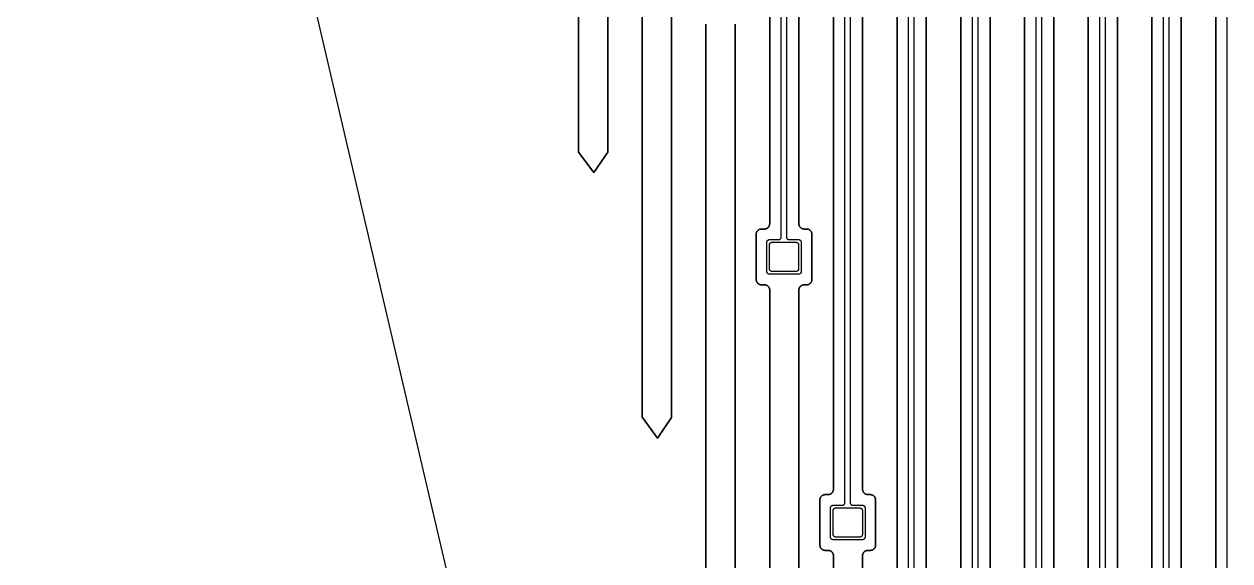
# Model space of a CAD drawing. Extents: x -2057 to 2225, y -44 to 31181.
# Drawn here: x -829.1 to -374.9, y 2865.3 to 3067.4 of the extents above; entities that cross this region are included whole.
import ezdxf

# ---------------------------------------------------------------- set-up
doc = ezdxf.new("R2010")
doc.units = 0
for name, color, linetype in [('electrode', 6, 'CONTINUOUS'), ('etching', 7, 'CONTINUOUS'), ('L2D0_etching2', 4, 'CONTINUOUS'), ('L3D0_etching3', 5, 'CONTINUOUS'), ('metalization', 8, 'CONTINUOUS'), ('polyimide', 9, 'CONTINUOUS'), ('polyimide_etch_borders', 10, 'CONTINUOUS')]:
    doc.layers.add(name, color=color, linetype=linetype)

msp = doc.modelspace()

# ---------------------------------------------------------------- linework, layer by layer
at = {"layer": 'electrode'}
for points in [[(-547.34, 2974.247), (-547.427, 2974.255), (-547.513, 2974.27), (-547.598, 2974.293), (-547.68, 2974.323), (-547.759, 2974.36), (-547.834, 2974.403), (-547.906, 2974.453), (-547.973, 2974.509), (-548.035, 2974.571), (-548.091, 2974.638), (-548.141, 2974.71), (-548.184, 2974.785), (-548.221, 2974.864), (-548.251, 2974.946), (-548.274, 2975.031), (-548.289, 2975.117), (-548.297, 2975.204), (-548.297, 2984.291), (-548.289, 2984.378), (-548.274, 2984.464), (-548.251, 2984.548), (-548.221, 2984.63), (-548.184, 2984.71), (-548.141, 2984.785), (-548.091, 2984.857), (-548.035, 2984.924), (-547.973, 2984.985), (-547.906, 2985.042), (-547.834, 2985.092), (-547.759, 2985.135), (-547.68, 2985.172), (-547.598, 2985.202), (-547.513, 2985.225), (-547.427, 2985.24), (-547.34, 2985.247), (-538.253, 2985.247), (-538.166, 2985.24), (-538.08, 2985.225), (-537.996, 2985.202), (-537.914, 2985.172), (-537.834, 2985.135), (-537.759, 2985.092), (-537.687, 2985.042), (-537.62, 2984.985), (-537.559, 2984.924), (-537.502, 2984.857), (-537.452, 2984.785), (-537.409, 2984.71), (-537.372, 2984.63), (-537.342, 2984.548), (-537.319, 2984.464), (-537.304, 2984.378), (-537.297, 2984.291), (-537.297, 2975.204), (-537.304, 2975.117), (-537.319, 2975.031), (-537.342, 2974.946), (-537.372, 2974.864), (-537.409, 2974.785), (-537.452, 2974.71), (-537.502, 2974.638), (-537.559, 2974.571), (-537.62, 2974.509), (-537.687, 2974.453), (-537.759, 2974.403), (-537.834, 2974.36), (-537.914, 2974.323), (-537.996, 2974.293), (-538.08, 2974.27), (-538.166, 2974.255), (-538.253, 2974.247)], [(-523.34, 2874.247), (-523.427, 2874.255), (-523.513, 2874.27), (-523.598, 2874.293), (-523.68, 2874.323), (-523.759, 2874.36), (-523.834, 2874.403), (-523.906, 2874.453), (-523.973, 2874.509), (-524.035, 2874.571), (-524.091, 2874.638), (-524.141, 2874.71), (-524.184, 2874.785), (-524.221, 2874.864), (-524.251, 2874.946), (-524.274, 2875.031), (-524.289, 2875.117), (-524.297, 2875.204), (-524.297, 2884.291), (-524.289, 2884.378), (-524.274, 2884.464), (-524.251, 2884.548), (-524.221, 2884.63), (-524.184, 2884.71), (-524.141, 2884.785), (-524.091, 2884.857), (-524.035, 2884.924), (-523.973, 2884.985), (-523.906, 2885.042), (-523.834, 2885.092), (-523.759, 2885.135), (-523.68, 2885.172), (-523.598, 2885.202), (-523.513, 2885.225), (-523.427, 2885.24), (-523.34, 2885.247), (-514.253, 2885.247), (-514.166, 2885.24), (-514.08, 2885.225), (-513.996, 2885.202), (-513.914, 2885.172), (-513.834, 2885.135), (-513.759, 2885.092), (-513.687, 2885.042), (-513.62, 2884.985), (-513.559, 2884.924), (-513.502, 2884.857), (-513.452, 2884.785), (-513.409, 2884.71), (-513.372, 2884.63), (-513.342, 2884.548), (-513.319, 2884.464), (-513.304, 2884.378), (-513.297, 2884.291), (-513.297, 2875.204), (-513.304, 2875.117), (-513.319, 2875.031), (-513.342, 2874.946), (-513.372, 2874.864), (-513.409, 2874.785), (-513.452, 2874.71), (-513.502, 2874.638), (-513.559, 2874.571), (-513.62, 2874.509), (-513.687, 2874.453), (-513.759, 2874.403), (-513.834, 2874.36), (-513.914, 2874.323), (-513.996, 2874.293), (-514.08, 2874.27), (-514.166, 2874.255), (-514.253, 2874.247)]]:
    msp.add_lwpolyline(points, close=True, dxfattribs=at)
at = {"layer": 'etching'}
for points in [[(1890.612, 20342.595), (1890.612, 10404.624), (907.37, 8971.06), (907.37, 3311.52), (208.395, -1.125), (80.82, -44.08), (0, 0), (-775.12, 3311.52), (-775.12, 8985.76), (-1736.396, 10397.27), (-1736.396, 20343.044)], [(-548.208, 9035.371), (-548.208, 2992.185), (-548.216, 2992.059), (-548.231, 2991.934), (-548.255, 2991.811), (-548.286, 2991.689), (-548.325, 2991.57), (-548.371, 2991.453), (-548.425, 2991.339), (-548.485, 2991.229), (-548.553, 2991.123), (-548.627, 2991.021), (-548.707, 2990.924), (-548.793, 2990.832), (-548.884, 2990.746), (-548.981, 2990.666), (-549.083, 2990.592), (-549.189, 2990.525), (-549.299, 2990.465), (-549.413, 2990.411), (-549.53, 2990.365), (-549.649, 2990.326), (-549.771, 2990.295), (-549.895, 2990.271), (-550.019, 2990.255), (-550.145, 2990.247), (-551.359, 2990.247), (-551.485, 2990.24), (-551.61, 2990.224), (-551.733, 2990.2), (-551.855, 2990.169), (-551.974, 2990.13), (-552.091, 2990.084), (-552.205, 2990.03), (-552.315, 2989.97), (-552.421, 2989.902), (-552.523, 2989.828), (-552.62, 2989.748), (-552.712, 2989.662), (-552.798, 2989.571), (-552.878, 2989.474), (-552.952, 2989.372), (-553.019, 2989.266), (-553.079, 2989.156), (-553.133, 2989.042), (-553.179, 2988.925), (-553.218, 2988.806), (-553.249, 2988.684), (-553.273, 2988.56), (-553.289, 2988.436), (-553.297, 2988.31), (-553.297, 2971.185), (-553.289, 2971.059), (-553.273, 2970.934), (-553.249, 2970.811), (-553.218, 2970.689), (-553.179, 2970.57), (-553.133, 2970.453), (-553.079, 2970.339), (-553.019, 2970.229), (-552.952, 2970.123), (-552.878, 2970.021), (-552.798, 2969.924), (-552.712, 2969.832), (-552.62, 2969.746), (-552.523, 2969.666), (-552.421, 2969.592), (-552.315, 2969.525), (-552.205, 2969.465), (-552.091, 2969.411), (-551.974, 2969.365), (-551.855, 2969.326), (-551.733, 2969.295), (-551.61, 2969.271), (-551.485, 2969.255), (-551.359, 2969.247), (-550.145, 2969.247), (-550.019, 2969.24), (-549.895, 2969.224), (-549.771, 2969.2), (-549.649, 2969.169), (-549.53, 2969.13), (-549.413, 2969.084), (-549.299, 2969.03), (-549.189, 2968.97), (-549.083, 2968.902), (-548.981, 2968.828), (-548.884, 2968.748), (-548.793, 2968.662), (-548.707, 2968.571), (-548.627, 2968.474), (-548.553, 2968.372), (-548.485, 2968.266), (-548.425, 2968.156), (-548.371, 2968.042), (-548.325, 2967.925), (-548.286, 2967.806), (-548.255, 2967.684), (-548.231, 2967.56), (-548.216, 2967.436), (-548.208, 2967.31), (-548.208, 2719.247)], [(-537.208, 2719.247), (-537.208, 2967.31), (-537.2, 2967.436), (-537.184, 2967.56), (-537.16, 2967.684), (-537.129, 2967.806), (-537.09, 2967.925), (-537.044, 2968.042), (-536.991, 2968.156), (-536.93, 2968.266), (-536.863, 2968.372), (-536.789, 2968.474), (-536.709, 2968.571), (-536.623, 2968.662), (-536.531, 2968.748), (-536.434, 2968.828), (-536.332, 2968.902), (-536.226, 2968.97), (-536.116, 2969.03), (-536.002, 2969.084), (-535.886, 2969.13), (-535.766, 2969.169), (-535.644, 2969.2), (-535.521, 2969.224), (-535.396, 2969.24), (-535.271, 2969.247), (-534.234, 2969.247), (-534.108, 2969.255), (-533.984, 2969.271), (-533.86, 2969.295), (-533.738, 2969.326), (-533.619, 2969.365), (-533.502, 2969.411), (-533.388, 2969.465), (-533.278, 2969.525), (-533.172, 2969.592), (-533.07, 2969.666), (-532.973, 2969.746), (-532.882, 2969.832), (-532.796, 2969.924), (-532.716, 2970.021), (-532.642, 2970.123), (-532.574, 2970.229), (-532.514, 2970.339), (-532.46, 2970.453), (-532.414, 2970.57), (-532.375, 2970.689), (-532.344, 2970.811), (-532.32, 2970.934), (-532.304, 2971.059), (-532.297, 2971.185), (-532.297, 2988.31), (-532.304, 2988.436), (-532.32, 2988.56), (-532.344, 2988.684), (-532.375, 2988.806), (-532.414, 2988.925), (-532.46, 2989.042), (-532.514, 2989.156), (-532.574, 2989.266), (-532.642, 2989.372), (-532.716, 2989.474), (-532.796, 2989.571), (-532.882, 2989.662), (-532.973, 2989.748), (-533.07, 2989.828), (-533.172, 2989.902), (-533.278, 2989.97), (-533.388, 2990.03), (-533.502, 2990.084), (-533.619, 2990.13), (-533.738, 2990.169), (-533.86, 2990.2), (-533.984, 2990.224), (-534.108, 2990.24), (-534.234, 2990.247), (-535.271, 2990.247), (-535.396, 2990.255), (-535.521, 2990.271), (-535.644, 2990.295), (-535.766, 2990.326), (-535.886, 2990.365), (-536.002, 2990.411), (-536.116, 2990.465), (-536.226, 2990.525), (-536.332, 2990.592), (-536.434, 2990.666), (-536.531, 2990.746), (-536.623, 2990.832), (-536.709, 2990.924), (-536.789, 2991.021), (-536.863, 2991.123), (-536.93, 2991.229), (-536.991, 2991.339), (-537.044, 2991.453), (-537.09, 2991.57), (-537.129, 2991.689), (-537.16, 2991.811), (-537.184, 2991.934), (-537.2, 2992.059), (-537.208, 2992.185), (-537.208, 9035.377)], [(-524.208, 9035.371), (-524.208, 2892.185), (-524.216, 2892.059), (-524.231, 2891.934), (-524.255, 2891.811), (-524.286, 2891.689), (-524.325, 2891.57), (-524.371, 2891.453), (-524.425, 2891.339), (-524.485, 2891.229), (-524.553, 2891.123), (-524.627, 2891.021), (-524.707, 2890.924), (-524.793, 2890.832), (-524.884, 2890.746), (-524.981, 2890.666), (-525.083, 2890.592), (-525.189, 2890.525), (-525.299, 2890.465), (-525.413, 2890.411), (-525.53, 2890.365), (-525.649, 2890.326), (-525.771, 2890.295), (-525.895, 2890.271), (-526.019, 2890.255), (-526.145, 2890.247), (-527.359, 2890.247), (-527.485, 2890.24), (-527.61, 2890.224), (-527.733, 2890.2), (-527.855, 2890.169), (-527.974, 2890.13), (-528.091, 2890.084), (-528.205, 2890.03), (-528.315, 2889.97), (-528.421, 2889.902), (-528.523, 2889.828), (-528.62, 2889.748), (-528.712, 2889.662), (-528.798, 2889.571), (-528.878, 2889.474), (-528.952, 2889.372), (-529.019, 2889.266), (-529.079, 2889.156), (-529.133, 2889.042), (-529.179, 2888.925), (-529.218, 2888.806), (-529.249, 2888.684), (-529.273, 2888.56), (-529.289, 2888.436), (-529.297, 2888.31), (-529.297, 2871.185), (-529.289, 2871.059), (-529.273, 2870.934), (-529.249, 2870.811), (-529.218, 2870.689), (-529.179, 2870.57), (-529.133, 2870.453), (-529.079, 2870.339), (-529.019, 2870.229), (-528.952, 2870.123), (-528.878, 2870.021), (-528.798, 2869.924), (-528.712, 2869.832), (-528.62, 2869.746), (-528.523, 2869.666), (-528.421, 2869.592), (-528.315, 2869.525), (-528.205, 2869.465), (-528.091, 2869.411), (-527.974, 2869.365), (-527.855, 2869.326), (-527.733, 2869.295), (-527.61, 2869.271), (-527.485, 2869.255), (-527.359, 2869.247), (-526.145, 2869.247), (-526.019, 2869.24), (-525.895, 2869.224), (-525.771, 2869.2), (-525.649, 2869.169), (-525.53, 2869.13), (-525.413, 2869.084), (-525.299, 2869.03), (-525.189, 2868.97), (-525.083, 2868.902), (-524.981, 2868.828), (-524.884, 2868.748), (-524.793, 2868.662), (-524.707, 2868.571), (-524.627, 2868.474), (-524.553, 2868.372), (-524.485, 2868.266), (-524.425, 2868.156), (-524.371, 2868.042), (-524.325, 2867.925), (-524.286, 2867.806), (-524.255, 2867.684), (-524.231, 2867.56), (-524.216, 2867.436), (-524.208, 2867.31), (-524.208, 2619.247)], [(-513.208, 2619.247), (-513.208, 2867.31), (-513.2, 2867.436), (-513.184, 2867.56), (-513.16, 2867.684), (-513.129, 2867.806), (-513.09, 2867.925), (-513.044, 2868.042), (-512.991, 2868.156), (-512.93, 2868.266), (-512.863, 2868.372), (-512.789, 2868.474), (-512.709, 2868.571), (-512.623, 2868.662), (-512.531, 2868.748), (-512.434, 2868.828), (-512.332, 2868.902), (-512.226, 2868.97), (-512.116, 2869.03), (-512.002, 2869.084), (-511.886, 2869.13), (-511.766, 2869.169), (-511.644, 2869.2), (-511.521, 2869.224), (-511.396, 2869.24), (-511.271, 2869.247), (-510.234, 2869.247), (-510.108, 2869.255), (-509.984, 2869.271), (-509.86, 2869.295), (-509.738, 2869.326), (-509.619, 2869.365), (-509.502, 2869.411), (-509.388, 2869.465), (-509.278, 2869.525), (-509.172, 2869.592), (-509.07, 2869.666), (-508.973, 2869.746), (-508.882, 2869.832), (-508.796, 2869.924), (-508.716, 2870.021), (-508.642, 2870.123), (-508.574, 2870.229), (-508.514, 2870.339), (-508.46, 2870.453), (-508.414, 2870.57), (-508.375, 2870.689), (-508.344, 2870.811), (-508.32, 2870.934), (-508.304, 2871.059), (-508.297, 2871.185), (-508.297, 2888.31), (-508.304, 2888.436), (-508.32, 2888.56), (-508.344, 2888.684), (-508.375, 2888.806), (-508.414, 2888.925), (-508.46, 2889.042), (-508.514, 2889.156), (-508.574, 2889.266), (-508.642, 2889.372), (-508.716, 2889.474), (-508.796, 2889.571), (-508.882, 2889.662), (-508.973, 2889.748), (-509.07, 2889.828), (-509.172, 2889.902), (-509.278, 2889.97), (-509.388, 2890.03), (-509.502, 2890.084), (-509.619, 2890.13), (-509.738, 2890.169), (-509.86, 2890.2), (-509.984, 2890.224), (-510.108, 2890.24), (-510.234, 2890.247), (-511.271, 2890.247), (-511.396, 2890.255), (-511.521, 2890.271), (-511.644, 2890.295), (-511.766, 2890.326), (-511.886, 2890.365), (-512.002, 2890.411), (-512.116, 2890.465), (-512.226, 2890.525), (-512.332, 2890.592), (-512.434, 2890.666), (-512.531, 2890.746), (-512.623, 2890.832), (-512.709, 2890.924), (-512.789, 2891.021), (-512.863, 2891.123), (-512.93, 2891.229), (-512.991, 2891.339), (-513.044, 2891.453), (-513.09, 2891.57), (-513.129, 2891.689), (-513.16, 2891.811), (-513.184, 2891.934), (-513.2, 2892.059), (-513.208, 2892.185), (-513.208, 9035.377)], [(-500.208, 9035.371), (-500.208, 2792.185)], [(-489.208, 2792.185), (-489.208, 9035.377)], [(-476.208, 9035.371), (-476.208, 2692.185)], [(-465.208, 2692.185), (-465.208, 9035.377)], [(-452.208, 9035.371), (-452.208, 2592.185)], [(-441.208, 2592.185), (-441.208, 9035.377)], [(-428.208, 9035.371), (-428.208, 2492.185)], [(-417.208, 2492.185), (-417.208, 9035.377)], [(-404.208, 9035.371), (-404.208, 2392.185)], [(-393.208, 2392.185), (-393.208, 9035.377)], [(-380.208, 9035.371), (-380.208, 2292.185)], [(-620.208, 3267.31), (-620.208, 3019.247), (-620.17, 3019.247), (-614.49, 3011.52), (-609.208, 3019.247), (-609.208, 3267.31)], [(-596.208, 3167.31), (-596.208, 2919.247), (-596.17, 2919.247), (-590.49, 2911.52), (-585.208, 2919.247), (-585.208, 3167.31)], [(-572.216, 3067.436), (-572.208, 3067.31), (-572.208, 2819.247)], [(-561.208, 2819.247), (-561.208, 3067.31), (-561.2, 3067.436)]]:
    msp.add_lwpolyline(points, dxfattribs=at)
at = {"layer": 'L2D0_etching2'}
msp.add_lwpolyline([(1890.612, 20342.595), (1890.612, 10404.624), (907.37, 8971.06), (907.37, 3311.52), (208.395, -1.125), (80.82, -44.08), (0, 0), (-775.12, 3311.52), (-775.12, 8985.76), (-1736.396, 10397.27), (-1736.396, 20343.044)], dxfattribs=at)
at = {"layer": 'L3D0_etching3'}
for points in [[(1890.612, 20342.595), (1890.612, 10404.624), (907.37, 8971.06), (907.37, 3311.52), (208.395, -1.125), (80.82, -44.08), (0, 0), (-775.12, 3311.52), (-775.12, 8985.76), (-1736.396, 10397.27), (-1736.396, 20343.044)], [(-548.208, 9035.371), (-548.208, 2992.185), (-548.216, 2992.059), (-548.231, 2991.934), (-548.255, 2991.811), (-548.286, 2991.689), (-548.325, 2991.57), (-548.371, 2991.453), (-548.425, 2991.339), (-548.485, 2991.229), (-548.553, 2991.123), (-548.627, 2991.021), (-548.707, 2990.924), (-548.793, 2990.832), (-548.884, 2990.746), (-548.981, 2990.666), (-549.083, 2990.592), (-549.189, 2990.525), (-549.299, 2990.465), (-549.413, 2990.411), (-549.53, 2990.365), (-549.649, 2990.326), (-549.771, 2990.295), (-549.895, 2990.271), (-550.019, 2990.255), (-550.145, 2990.247), (-551.359, 2990.247), (-551.485, 2990.24), (-551.61, 2990.224), (-551.733, 2990.2), (-551.855, 2990.169), (-551.974, 2990.13), (-552.091, 2990.084), (-552.205, 2990.03), (-552.315, 2989.97), (-552.421, 2989.902), (-552.523, 2989.828), (-552.62, 2989.748), (-552.712, 2989.662), (-552.798, 2989.571), (-552.878, 2989.474), (-552.952, 2989.372), (-553.019, 2989.266), (-553.079, 2989.156), (-553.133, 2989.042), (-553.179, 2988.925), (-553.218, 2988.806), (-553.249, 2988.684), (-553.273, 2988.56), (-553.289, 2988.436), (-553.297, 2988.31), (-553.297, 2971.185), (-553.289, 2971.059), (-553.273, 2970.934), (-553.249, 2970.811), (-553.218, 2970.689), (-553.179, 2970.57), (-553.133, 2970.453), (-553.079, 2970.339), (-553.019, 2970.229), (-552.952, 2970.123), (-552.878, 2970.021), (-552.798, 2969.924), (-552.712, 2969.832), (-552.62, 2969.746), (-552.523, 2969.666), (-552.421, 2969.592), (-552.315, 2969.525), (-552.205, 2969.465), (-552.091, 2969.411), (-551.974, 2969.365), (-551.855, 2969.326), (-551.733, 2969.295), (-551.61, 2969.271), (-551.485, 2969.255), (-551.359, 2969.247), (-550.145, 2969.247), (-550.019, 2969.24), (-549.895, 2969.224), (-549.771, 2969.2), (-549.649, 2969.169), (-549.53, 2969.13), (-549.413, 2969.084), (-549.299, 2969.03), (-549.189, 2968.97), (-549.083, 2968.902), (-548.981, 2968.828), (-548.884, 2968.748), (-548.793, 2968.662), (-548.707, 2968.571), (-548.627, 2968.474), (-548.553, 2968.372), (-548.485, 2968.266), (-548.425, 2968.156), (-548.371, 2968.042), (-548.325, 2967.925), (-548.286, 2967.806), (-548.255, 2967.684), (-548.231, 2967.56), (-548.216, 2967.436), (-548.208, 2967.31), (-548.208, 2719.247)], [(-537.208, 2719.247), (-537.208, 2967.31), (-537.2, 2967.436), (-537.184, 2967.56), (-537.16, 2967.684), (-537.129, 2967.806), (-537.09, 2967.925), (-537.044, 2968.042), (-536.991, 2968.156), (-536.93, 2968.266), (-536.863, 2968.372), (-536.789, 2968.474), (-536.709, 2968.571), (-536.623, 2968.662), (-536.531, 2968.748), (-536.434, 2968.828), (-536.332, 2968.902), (-536.226, 2968.97), (-536.116, 2969.03), (-536.002, 2969.084), (-535.886, 2969.13), (-535.766, 2969.169), (-535.644, 2969.2), (-535.521, 2969.224), (-535.396, 2969.24), (-535.271, 2969.247), (-534.234, 2969.247), (-534.108, 2969.255), (-533.984, 2969.271), (-533.86, 2969.295), (-533.738, 2969.326), (-533.619, 2969.365), (-533.502, 2969.411), (-533.388, 2969.465), (-533.278, 2969.525), (-533.172, 2969.592), (-533.07, 2969.666), (-532.973, 2969.746), (-532.882, 2969.832), (-532.796, 2969.924), (-532.716, 2970.021), (-532.642, 2970.123), (-532.574, 2970.229), (-532.514, 2970.339), (-532.46, 2970.453), (-532.414, 2970.57), (-532.375, 2970.689), (-532.344, 2970.811), (-532.32, 2970.934), (-532.304, 2971.059), (-532.297, 2971.185), (-532.297, 2988.31), (-532.304, 2988.436), (-532.32, 2988.56), (-532.344, 2988.684), (-532.375, 2988.806), (-532.414, 2988.925), (-532.46, 2989.042), (-532.514, 2989.156), (-532.574, 2989.266), (-532.642, 2989.372), (-532.716, 2989.474), (-532.796, 2989.571), (-532.882, 2989.662), (-532.973, 2989.748), (-533.07, 2989.828), (-533.172, 2989.902), (-533.278, 2989.97), (-533.388, 2990.03), (-533.502, 2990.084), (-533.619, 2990.13), (-533.738, 2990.169), (-533.86, 2990.2), (-533.984, 2990.224), (-534.108, 2990.24), (-534.234, 2990.247), (-535.271, 2990.247), (-535.396, 2990.255), (-535.521, 2990.271), (-535.644, 2990.295), (-535.766, 2990.326), (-535.886, 2990.365), (-536.002, 2990.411), (-536.116, 2990.465), (-536.226, 2990.525), (-536.332, 2990.592), (-536.434, 2990.666), (-536.531, 2990.746), (-536.623, 2990.832), (-536.709, 2990.924), (-536.789, 2991.021), (-536.863, 2991.123), (-536.93, 2991.229), (-536.991, 2991.339), (-537.044, 2991.453), (-537.09, 2991.57), (-537.129, 2991.689), (-537.16, 2991.811), (-537.184, 2991.934), (-537.2, 2992.059), (-537.208, 2992.185), (-537.208, 9035.377)], [(-524.208, 9035.371), (-524.208, 2892.185), (-524.216, 2892.059), (-524.231, 2891.934), (-524.255, 2891.811), (-524.286, 2891.689), (-524.325, 2891.57), (-524.371, 2891.453), (-524.425, 2891.339), (-524.485, 2891.229), (-524.553, 2891.123), (-524.627, 2891.021), (-524.707, 2890.924), (-524.793, 2890.832), (-524.884, 2890.746), (-524.981, 2890.666), (-525.083, 2890.592), (-525.189, 2890.525), (-525.299, 2890.465), (-525.413, 2890.411), (-525.53, 2890.365), (-525.649, 2890.326), (-525.771, 2890.295), (-525.895, 2890.271), (-526.019, 2890.255), (-526.145, 2890.247), (-527.359, 2890.247), (-527.485, 2890.24), (-527.61, 2890.224), (-527.733, 2890.2), (-527.855, 2890.169), (-527.974, 2890.13), (-528.091, 2890.084), (-528.205, 2890.03), (-528.315, 2889.97), (-528.421, 2889.902), (-528.523, 2889.828), (-528.62, 2889.748), (-528.712, 2889.662), (-528.798, 2889.571), (-528.878, 2889.474), (-528.952, 2889.372), (-529.019, 2889.266), (-529.079, 2889.156), (-529.133, 2889.042), (-529.179, 2888.925), (-529.218, 2888.806), (-529.249, 2888.684), (-529.273, 2888.56), (-529.289, 2888.436), (-529.297, 2888.31), (-529.297, 2871.185), (-529.289, 2871.059), (-529.273, 2870.934), (-529.249, 2870.811), (-529.218, 2870.689), (-529.179, 2870.57), (-529.133, 2870.453), (-529.079, 2870.339), (-529.019, 2870.229), (-528.952, 2870.123), (-528.878, 2870.021), (-528.798, 2869.924), (-528.712, 2869.832), (-528.62, 2869.746), (-528.523, 2869.666), (-528.421, 2869.592), (-528.315, 2869.525), (-528.205, 2869.465), (-528.091, 2869.411), (-527.974, 2869.365), (-527.855, 2869.326), (-527.733, 2869.295), (-527.61, 2869.271), (-527.485, 2869.255), (-527.359, 2869.247), (-526.145, 2869.247), (-526.019, 2869.24), (-525.895, 2869.224), (-525.771, 2869.2), (-525.649, 2869.169), (-525.53, 2869.13), (-525.413, 2869.084), (-525.299, 2869.03), (-525.189, 2868.97), (-525.083, 2868.902), (-524.981, 2868.828), (-524.884, 2868.748), (-524.793, 2868.662), (-524.707, 2868.571), (-524.627, 2868.474), (-524.553, 2868.372), (-524.485, 2868.266), (-524.425, 2868.156), (-524.371, 2868.042), (-524.325, 2867.925), (-524.286, 2867.806), (-524.255, 2867.684), (-524.231, 2867.56), (-524.216, 2867.436), (-524.208, 2867.31), (-524.208, 2619.247)], [(-513.208, 2619.247), (-513.208, 2867.31), (-513.2, 2867.436), (-513.184, 2867.56), (-513.16, 2867.684), (-513.129, 2867.806), (-513.09, 2867.925), (-513.044, 2868.042), (-512.991, 2868.156), (-512.93, 2868.266), (-512.863, 2868.372), (-512.789, 2868.474), (-512.709, 2868.571), (-512.623, 2868.662), (-512.531, 2868.748), (-512.434, 2868.828), (-512.332, 2868.902), (-512.226, 2868.97), (-512.116, 2869.03), (-512.002, 2869.084), (-511.886, 2869.13), (-511.766, 2869.169), (-511.644, 2869.2), (-511.521, 2869.224), (-511.396, 2869.24), (-511.271, 2869.247), (-510.234, 2869.247), (-510.108, 2869.255), (-509.984, 2869.271), (-509.86, 2869.295), (-509.738, 2869.326), (-509.619, 2869.365), (-509.502, 2869.411), (-509.388, 2869.465), (-509.278, 2869.525), (-509.172, 2869.592), (-509.07, 2869.666), (-508.973, 2869.746), (-508.882, 2869.832), (-508.796, 2869.924), (-508.716, 2870.021), (-508.642, 2870.123), (-508.574, 2870.229), (-508.514, 2870.339), (-508.46, 2870.453), (-508.414, 2870.57), (-508.375, 2870.689), (-508.344, 2870.811), (-508.32, 2870.934), (-508.304, 2871.059), (-508.297, 2871.185), (-508.297, 2888.31), (-508.304, 2888.436), (-508.32, 2888.56), (-508.344, 2888.684), (-508.375, 2888.806), (-508.414, 2888.925), (-508.46, 2889.042), (-508.514, 2889.156), (-508.574, 2889.266), (-508.642, 2889.372), (-508.716, 2889.474), (-508.796, 2889.571), (-508.882, 2889.662), (-508.973, 2889.748), (-509.07, 2889.828), (-509.172, 2889.902), (-509.278, 2889.97), (-509.388, 2890.03), (-509.502, 2890.084), (-509.619, 2890.13), (-509.738, 2890.169), (-509.86, 2890.2), (-509.984, 2890.224), (-510.108, 2890.24), (-510.234, 2890.247), (-511.271, 2890.247), (-511.396, 2890.255), (-511.521, 2890.271), (-511.644, 2890.295), (-511.766, 2890.326), (-511.886, 2890.365), (-512.002, 2890.411), (-512.116, 2890.465), (-512.226, 2890.525), (-512.332, 2890.592), (-512.434, 2890.666), (-512.531, 2890.746), (-512.623, 2890.832), (-512.709, 2890.924), (-512.789, 2891.021), (-512.863, 2891.123), (-512.93, 2891.229), (-512.991, 2891.339), (-513.044, 2891.453), (-513.09, 2891.57), (-513.129, 2891.689), (-513.16, 2891.811), (-513.184, 2891.934), (-513.2, 2892.059), (-513.208, 2892.185), (-513.208, 9035.377)], [(-500.208, 9035.371), (-500.208, 2792.185)], [(-489.208, 2792.185), (-489.208, 9035.377)], [(-476.208, 9035.371), (-476.208, 2692.185)], [(-465.208, 2692.185), (-465.208, 9035.377)], [(-452.208, 9035.371), (-452.208, 2592.185)], [(-441.208, 2592.185), (-441.208, 9035.377)], [(-428.208, 9035.371), (-428.208, 2492.185)], [(-417.208, 2492.185), (-417.208, 9035.377)], [(-404.208, 9035.371), (-404.208, 2392.185)], [(-393.208, 2392.185), (-393.208, 9035.377)], [(-380.208, 9035.371), (-380.208, 2292.185)], [(-620.208, 3267.31), (-620.208, 3019.247), (-620.17, 3019.247), (-614.49, 3011.52), (-609.208, 3019.247), (-609.208, 3267.31)], [(-596.208, 3167.31), (-596.208, 2919.247), (-596.17, 2919.247), (-590.49, 2911.52), (-585.208, 2919.247), (-585.208, 3167.31)], [(-572.216, 3067.436), (-572.208, 3067.31), (-572.208, 2819.247)], [(-561.208, 2819.247), (-561.208, 3067.31), (-561.2, 3067.436)]]:
    msp.add_lwpolyline(points, dxfattribs=at)
at = {"layer": 'metalization'}
for points in [[(-541.858, 9040.22), (-541.858, 2987.204), (-541.85, 2987.117), (-541.835, 2987.031), (-541.812, 2986.946), (-541.782, 2986.864), (-541.746, 2986.785), (-541.702, 2986.71), (-541.652, 2986.638), (-541.596, 2986.571), (-541.534, 2986.509), (-541.467, 2986.453), (-541.396, 2986.403), (-541.32, 2986.36), (-541.241, 2986.323), (-541.159, 2986.293), (-541.074, 2986.27), (-540.988, 2986.255), (-540.901, 2986.247), (-537.253, 2986.247), (-537.166, 2986.24), (-537.08, 2986.225), (-536.996, 2986.202), (-536.914, 2986.172), (-536.834, 2986.135), (-536.759, 2986.092), (-536.687, 2986.042), (-536.62, 2985.985), (-536.559, 2985.924), (-536.502, 2985.857), (-536.452, 2985.785), (-536.409, 2985.71), (-536.372, 2985.63), (-536.342, 2985.548), (-536.319, 2985.464), (-536.304, 2985.378), (-536.297, 2985.291), (-536.297, 2974.204), (-536.304, 2974.117), (-536.319, 2974.031), (-536.342, 2973.946), (-536.372, 2973.864), (-536.409, 2973.785), (-536.452, 2973.71), (-536.502, 2973.638), (-536.559, 2973.571), (-536.62, 2973.509), (-536.687, 2973.453), (-536.759, 2973.403), (-536.834, 2973.36), (-536.914, 2973.323), (-536.996, 2973.293), (-537.08, 2973.27), (-537.166, 2973.255), (-537.253, 2973.247), (-548.34, 2973.247), (-548.427, 2973.255), (-548.513, 2973.27), (-548.598, 2973.293), (-548.68, 2973.323), (-548.759, 2973.36), (-548.834, 2973.403), (-548.906, 2973.453), (-548.973, 2973.509), (-549.035, 2973.571), (-549.091, 2973.638), (-549.141, 2973.71), (-549.184, 2973.785), (-549.221, 2973.864), (-549.251, 2973.946), (-549.274, 2974.031), (-549.289, 2974.117), (-549.297, 2974.204), (-549.297, 2985.291), (-549.289, 2985.378), (-549.274, 2985.464), (-549.251, 2985.548), (-549.221, 2985.63), (-549.184, 2985.71), (-549.141, 2985.785), (-549.091, 2985.857), (-549.035, 2985.924), (-548.973, 2985.985), (-548.906, 2986.042), (-548.834, 2986.092), (-548.759, 2986.135), (-548.68, 2986.172), (-548.598, 2986.202), (-548.513, 2986.225), (-548.427, 2986.24), (-548.34, 2986.247), (-544.814, 2986.247), (-544.727, 2986.255), (-544.641, 2986.27), (-544.557, 2986.293), (-544.475, 2986.323), (-544.396, 2986.36), (-544.32, 2986.403), (-544.248, 2986.453), (-544.181, 2986.509), (-544.12, 2986.571), (-544.064, 2986.638), (-544.014, 2986.71), (-543.97, 2986.785), (-543.933, 2986.864), (-543.903, 2986.946), (-543.88, 2987.031), (-543.865, 2987.117), (-543.858, 2987.204), (-543.858, 9040.22)], [(-517.858, 9040.22), (-517.858, 2887.204), (-517.85, 2887.117), (-517.835, 2887.031), (-517.812, 2886.946), (-517.782, 2886.864), (-517.746, 2886.785), (-517.702, 2886.71), (-517.652, 2886.638), (-517.596, 2886.571), (-517.534, 2886.509), (-517.467, 2886.453), (-517.396, 2886.403), (-517.32, 2886.36), (-517.241, 2886.323), (-517.159, 2886.293), (-517.074, 2886.27), (-516.988, 2886.255), (-516.901, 2886.247), (-513.253, 2886.247), (-513.166, 2886.24), (-513.08, 2886.225), (-512.996, 2886.202), (-512.914, 2886.172), (-512.834, 2886.135), (-512.759, 2886.092), (-512.687, 2886.042), (-512.62, 2885.985), (-512.559, 2885.924), (-512.502, 2885.857), (-512.452, 2885.785), (-512.409, 2885.71), (-512.372, 2885.63), (-512.342, 2885.548), (-512.319, 2885.464), (-512.304, 2885.378), (-512.297, 2885.291), (-512.297, 2874.204), (-512.304, 2874.117), (-512.319, 2874.031), (-512.342, 2873.946), (-512.372, 2873.864), (-512.409, 2873.785), (-512.452, 2873.71), (-512.502, 2873.638), (-512.559, 2873.571), (-512.62, 2873.509), (-512.687, 2873.453), (-512.759, 2873.403), (-512.834, 2873.36), (-512.914, 2873.323), (-512.996, 2873.293), (-513.08, 2873.27), (-513.166, 2873.255), (-513.253, 2873.247), (-524.34, 2873.247), (-524.427, 2873.255), (-524.513, 2873.27), (-524.598, 2873.293), (-524.68, 2873.323), (-524.759, 2873.36), (-524.834, 2873.403), (-524.906, 2873.453), (-524.973, 2873.509), (-525.035, 2873.571), (-525.091, 2873.638), (-525.141, 2873.71), (-525.184, 2873.785), (-525.221, 2873.864), (-525.251, 2873.946), (-525.274, 2874.031), (-525.289, 2874.117), (-525.297, 2874.204), (-525.297, 2885.291), (-525.289, 2885.378), (-525.274, 2885.464), (-525.251, 2885.548), (-525.221, 2885.63), (-525.184, 2885.71), (-525.141, 2885.785), (-525.091, 2885.857), (-525.035, 2885.924), (-524.973, 2885.985), (-524.906, 2886.042), (-524.834, 2886.092), (-524.759, 2886.135), (-524.68, 2886.172), (-524.598, 2886.202), (-524.513, 2886.225), (-524.427, 2886.24), (-524.34, 2886.247), (-520.814, 2886.247), (-520.727, 2886.255), (-520.641, 2886.27), (-520.557, 2886.293), (-520.475, 2886.323), (-520.396, 2886.36), (-520.32, 2886.403), (-520.248, 2886.453), (-520.181, 2886.509), (-520.12, 2886.571), (-520.064, 2886.638), (-520.014, 2886.71), (-519.97, 2886.785), (-519.933, 2886.864), (-519.903, 2886.946), (-519.88, 2887.031), (-519.865, 2887.117), (-519.858, 2887.204), (-519.858, 9040.22)], [(-495.858, 2787.204), (-495.858, 9040.22)], [(-493.858, 9040.22), (-493.858, 2787.204)], [(-471.858, 2687.204), (-471.858, 9040.22)], [(-469.858, 9040.22), (-469.858, 2687.204)], [(-447.858, 2587.204), (-447.858, 9040.22)], [(-445.858, 9040.22), (-445.858, 2587.204)], [(-423.858, 2487.204), (-423.858, 9040.22)], [(-421.858, 9040.22), (-421.858, 2487.204)], [(-399.858, 2387.204), (-399.858, 9040.22)], [(-397.858, 9040.22), (-397.858, 2387.204)], [(-375.858, 2287.204), (-375.858, 9040.22)]]:
    msp.add_lwpolyline(points, dxfattribs=at)
at = {"layer": 'polyimide'}
for points in [[(-548.208, 2719.247), (-548.208, 2967.31), (-548.216, 2967.436), (-548.231, 2967.56), (-548.255, 2967.684), (-548.286, 2967.806), (-548.325, 2967.925), (-548.371, 2968.042), (-548.425, 2968.156), (-548.485, 2968.266), (-548.553, 2968.372), (-548.627, 2968.474), (-548.707, 2968.571), (-548.793, 2968.662), (-548.884, 2968.748), (-548.981, 2968.828), (-549.083, 2968.902), (-549.189, 2968.97), (-549.299, 2969.03), (-549.413, 2969.084), (-549.53, 2969.13), (-549.649, 2969.169), (-549.771, 2969.2), (-549.895, 2969.224), (-550.019, 2969.24), (-550.145, 2969.247), (-551.359, 2969.247), (-551.485, 2969.255), (-551.61, 2969.271), (-551.733, 2969.295), (-551.855, 2969.326), (-551.974, 2969.365), (-552.091, 2969.411), (-552.205, 2969.465), (-552.315, 2969.525), (-552.421, 2969.592), (-552.523, 2969.666), (-552.62, 2969.746), (-552.712, 2969.832), (-552.798, 2969.924), (-552.878, 2970.021), (-552.952, 2970.123), (-553.019, 2970.229), (-553.079, 2970.339), (-553.133, 2970.453), (-553.179, 2970.57), (-553.218, 2970.689), (-553.249, 2970.811), (-553.273, 2970.934), (-553.289, 2971.059), (-553.297, 2971.185), (-553.297, 2988.31), (-553.289, 2988.436), (-553.273, 2988.56), (-553.249, 2988.684), (-553.218, 2988.806), (-553.179, 2988.925), (-553.133, 2989.042), (-553.079, 2989.156), (-553.019, 2989.266), (-552.952, 2989.372), (-552.878, 2989.474), (-552.798, 2989.571), (-552.712, 2989.662), (-552.62, 2989.748), (-552.523, 2989.828), (-552.421, 2989.902), (-552.315, 2989.97), (-552.205, 2990.03), (-552.091, 2990.084), (-551.974, 2990.13), (-551.855, 2990.169), (-551.733, 2990.2), (-551.61, 2990.224), (-551.485, 2990.24), (-551.359, 2990.247), (-550.145, 2990.247), (-550.019, 2990.255), (-549.895, 2990.271), (-549.771, 2990.295), (-549.649, 2990.326), (-549.53, 2990.365), (-549.413, 2990.411), (-549.299, 2990.465), (-549.189, 2990.525), (-549.083, 2990.592), (-548.981, 2990.666), (-548.884, 2990.746), (-548.793, 2990.832), (-548.707, 2990.924), (-548.627, 2991.021), (-548.553, 2991.123), (-548.485, 2991.229), (-548.425, 2991.339), (-548.371, 2991.453), (-548.325, 2991.57), (-548.286, 2991.689), (-548.255, 2991.811), (-548.231, 2991.934), (-548.216, 2992.059), (-548.208, 2992.185), (-548.208, 9035.371)], [(-548.208, 9035.371), (-548.208, 2992.185), (-548.216, 2992.059), (-548.231, 2991.934), (-548.255, 2991.811), (-548.286, 2991.689), (-548.325, 2991.57), (-548.371, 2991.453), (-548.425, 2991.339), (-548.485, 2991.229), (-548.553, 2991.123), (-548.627, 2991.021), (-548.707, 2990.924), (-548.793, 2990.832), (-548.884, 2990.746), (-548.981, 2990.666), (-549.083, 2990.592), (-549.189, 2990.525), (-549.299, 2990.465), (-549.413, 2990.411), (-549.53, 2990.365), (-549.649, 2990.326), (-549.771, 2990.295), (-549.895, 2990.271), (-550.019, 2990.255), (-550.145, 2990.247), (-551.359, 2990.247), (-551.485, 2990.24), (-551.61, 2990.224), (-551.733, 2990.2), (-551.855, 2990.169), (-551.974, 2990.13), (-552.091, 2990.084), (-552.205, 2990.03), (-552.315, 2989.97), (-552.421, 2989.902), (-552.523, 2989.828), (-552.62, 2989.748), (-552.712, 2989.662), (-552.798, 2989.571), (-552.878, 2989.474), (-552.952, 2989.372), (-553.019, 2989.266), (-553.079, 2989.156), (-553.133, 2989.042), (-553.179, 2988.925), (-553.218, 2988.806), (-553.249, 2988.684), (-553.273, 2988.56), (-553.289, 2988.436), (-553.297, 2988.31), (-553.297, 2971.185), (-553.289, 2971.059), (-553.273, 2970.934), (-553.249, 2970.811), (-553.218, 2970.689), (-553.179, 2970.57), (-553.133, 2970.453), (-553.079, 2970.339), (-553.019, 2970.229), (-552.952, 2970.123), (-552.878, 2970.021), (-552.798, 2969.924), (-552.712, 2969.832), (-552.62, 2969.746), (-552.523, 2969.666), (-552.421, 2969.592), (-552.315, 2969.525), (-552.205, 2969.465), (-552.091, 2969.411), (-551.974, 2969.365), (-551.855, 2969.326), (-551.733, 2969.295), (-551.61, 2969.271), (-551.485, 2969.255), (-551.359, 2969.247), (-550.145, 2969.247), (-550.019, 2969.24), (-549.895, 2969.224), (-549.771, 2969.2), (-549.649, 2969.169), (-549.53, 2969.13), (-549.413, 2969.084), (-549.299, 2969.03), (-549.189, 2968.97), (-549.083, 2968.902), (-548.981, 2968.828), (-548.884, 2968.748), (-548.793, 2968.662), (-548.707, 2968.571), (-548.627, 2968.474), (-548.553, 2968.372), (-548.485, 2968.266), (-548.425, 2968.156), (-548.371, 2968.042), (-548.325, 2967.925), (-548.286, 2967.806), (-548.255, 2967.684), (-548.231, 2967.56), (-548.216, 2967.436), (-548.208, 2967.31), (-548.208, 2719.247)], [(-537.208, 9035.377), (-537.208, 2992.185), (-537.2, 2992.059), (-537.184, 2991.934), (-537.16, 2991.811), (-537.129, 2991.689), (-537.09, 2991.57), (-537.044, 2991.453), (-536.991, 2991.339), (-536.93, 2991.229), (-536.863, 2991.123), (-536.789, 2991.021), (-536.709, 2990.924), (-536.623, 2990.832), (-536.531, 2990.746), (-536.434, 2990.666), (-536.332, 2990.592), (-536.226, 2990.525), (-536.116, 2990.465), (-536.002, 2990.411), (-535.886, 2990.365), (-535.766, 2990.326), (-535.644, 2990.295), (-535.521, 2990.271), (-535.396, 2990.255), (-535.271, 2990.247), (-534.234, 2990.247), (-534.108, 2990.24), (-533.984, 2990.224), (-533.86, 2990.2), (-533.738, 2990.169), (-533.619, 2990.13), (-533.502, 2990.084), (-533.388, 2990.03), (-533.278, 2989.97), (-533.172, 2989.902), (-533.07, 2989.828), (-532.973, 2989.748), (-532.882, 2989.662), (-532.796, 2989.571), (-532.716, 2989.474), (-532.642, 2989.372), (-532.574, 2989.266), (-532.514, 2989.156), (-532.46, 2989.042), (-532.414, 2988.925), (-532.375, 2988.806), (-532.344, 2988.684), (-532.32, 2988.56), (-532.304, 2988.436), (-532.297, 2988.31), (-532.297, 2971.185), (-532.304, 2971.059), (-532.32, 2970.934), (-532.344, 2970.811), (-532.375, 2970.689), (-532.414, 2970.57), (-532.46, 2970.453), (-532.514, 2970.339), (-532.574, 2970.229), (-532.642, 2970.123), (-532.716, 2970.021), (-532.796, 2969.924), (-532.882, 2969.832), (-532.973, 2969.746), (-533.07, 2969.666), (-533.172, 2969.592), (-533.278, 2969.525), (-533.388, 2969.465), (-533.502, 2969.411), (-533.619, 2969.365), (-533.738, 2969.326), (-533.86, 2969.295), (-533.984, 2969.271), (-534.108, 2969.255), (-534.234, 2969.247), (-535.271, 2969.247), (-535.396, 2969.24), (-535.521, 2969.224), (-535.644, 2969.2), (-535.766, 2969.169), (-535.886, 2969.13), (-536.002, 2969.084), (-536.116, 2969.03), (-536.226, 2968.97), (-536.332, 2968.902), (-536.434, 2968.828), (-536.531, 2968.748), (-536.623, 2968.662), (-536.709, 2968.571), (-536.789, 2968.474), (-536.863, 2968.372), (-536.93, 2968.266), (-536.991, 2968.156), (-537.044, 2968.042), (-537.09, 2967.925), (-537.129, 2967.806), (-537.16, 2967.684), (-537.184, 2967.56), (-537.2, 2967.436), (-537.208, 2967.31), (-537.208, 2719.247)], [(-537.208, 2719.247), (-537.208, 2967.31), (-537.2, 2967.436), (-537.184, 2967.56), (-537.16, 2967.684), (-537.129, 2967.806), (-537.09, 2967.925), (-537.044, 2968.042), (-536.991, 2968.156), (-536.93, 2968.266), (-536.863, 2968.372), (-536.789, 2968.474), (-536.709, 2968.571), (-536.623, 2968.662), (-536.531, 2968.748), (-536.434, 2968.828), (-536.332, 2968.902), (-536.226, 2968.97), (-536.116, 2969.03), (-536.002, 2969.084), (-535.886, 2969.13), (-535.766, 2969.169), (-535.644, 2969.2), (-535.521, 2969.224), (-535.396, 2969.24), (-535.271, 2969.247), (-534.234, 2969.247), (-534.108, 2969.255), (-533.984, 2969.271), (-533.86, 2969.295), (-533.738, 2969.326), (-533.619, 2969.365), (-533.502, 2969.411), (-533.388, 2969.465), (-533.278, 2969.525), (-533.172, 2969.592), (-533.07, 2969.666), (-532.973, 2969.746), (-532.882, 2969.832), (-532.796, 2969.924), (-532.716, 2970.021), (-532.642, 2970.123), (-532.574, 2970.229), (-532.514, 2970.339), (-532.46, 2970.453), (-532.414, 2970.57), (-532.375, 2970.689), (-532.344, 2970.811), (-532.32, 2970.934), (-532.304, 2971.059), (-532.297, 2971.185), (-532.297, 2988.31), (-532.304, 2988.436), (-532.32, 2988.56), (-532.344, 2988.684), (-532.375, 2988.806), (-532.414, 2988.925), (-532.46, 2989.042), (-532.514, 2989.156), (-532.574, 2989.266), (-532.642, 2989.372), (-532.716, 2989.474), (-532.796, 2989.571), (-532.882, 2989.662), (-532.973, 2989.748), (-533.07, 2989.828), (-533.172, 2989.902), (-533.278, 2989.97), (-533.388, 2990.03), (-533.502, 2990.084), (-533.619, 2990.13), (-533.738, 2990.169), (-533.86, 2990.2), (-533.984, 2990.224), (-534.108, 2990.24), (-534.234, 2990.247), (-535.271, 2990.247), (-535.396, 2990.255), (-535.521, 2990.271), (-535.644, 2990.295), (-535.766, 2990.326), (-535.886, 2990.365), (-536.002, 2990.411), (-536.116, 2990.465), (-536.226, 2990.525), (-536.332, 2990.592), (-536.434, 2990.666), (-536.531, 2990.746), (-536.623, 2990.832), (-536.709, 2990.924), (-536.789, 2991.021), (-536.863, 2991.123), (-536.93, 2991.229), (-536.991, 2991.339), (-537.044, 2991.453), (-537.09, 2991.57), (-537.129, 2991.689), (-537.16, 2991.811), (-537.184, 2991.934), (-537.2, 2992.059), (-537.208, 2992.185), (-537.208, 9035.377)], [(-524.208, 2619.247), (-524.208, 2867.31), (-524.216, 2867.436), (-524.231, 2867.56), (-524.255, 2867.684), (-524.286, 2867.806), (-524.325, 2867.925), (-524.371, 2868.042), (-524.425, 2868.156), (-524.485, 2868.266), (-524.553, 2868.372), (-524.627, 2868.474), (-524.707, 2868.571), (-524.793, 2868.662), (-524.884, 2868.748), (-524.981, 2868.828), (-525.083, 2868.902), (-525.189, 2868.97), (-525.299, 2869.03), (-525.413, 2869.084), (-525.53, 2869.13), (-525.649, 2869.169), (-525.771, 2869.2), (-525.895, 2869.224), (-526.019, 2869.24), (-526.145, 2869.247), (-527.359, 2869.247), (-527.485, 2869.255), (-527.61, 2869.271), (-527.733, 2869.295), (-527.855, 2869.326), (-527.974, 2869.365), (-528.091, 2869.411), (-528.205, 2869.465), (-528.315, 2869.525), (-528.421, 2869.592), (-528.523, 2869.666), (-528.62, 2869.746), (-528.712, 2869.832), (-528.798, 2869.924), (-528.878, 2870.021), (-528.952, 2870.123), (-529.019, 2870.229), (-529.079, 2870.339), (-529.133, 2870.453), (-529.179, 2870.57), (-529.218, 2870.689), (-529.249, 2870.811), (-529.273, 2870.934), (-529.289, 2871.059), (-529.297, 2871.185), (-529.297, 2888.31), (-529.289, 2888.436), (-529.273, 2888.56), (-529.249, 2888.684), (-529.218, 2888.806), (-529.179, 2888.925), (-529.133, 2889.042), (-529.079, 2889.156), (-529.019, 2889.266), (-528.952, 2889.372), (-528.878, 2889.474), (-528.798, 2889.571), (-528.712, 2889.662), (-528.62, 2889.748), (-528.523, 2889.828), (-528.421, 2889.902), (-528.315, 2889.97), (-528.205, 2890.03), (-528.091, 2890.084), (-527.974, 2890.13), (-527.855, 2890.169), (-527.733, 2890.2), (-527.61, 2890.224), (-527.485, 2890.24), (-527.359, 2890.247), (-526.145, 2890.247), (-526.019, 2890.255), (-525.895, 2890.271), (-525.771, 2890.295), (-525.649, 2890.326), (-525.53, 2890.365), (-525.413, 2890.411), (-525.299, 2890.465), (-525.189, 2890.525), (-525.083, 2890.592), (-524.981, 2890.666), (-524.884, 2890.746), (-524.793, 2890.832), (-524.707, 2890.924), (-524.627, 2891.021), (-524.553, 2891.123), (-524.485, 2891.229), (-524.425, 2891.339), (-524.371, 2891.453), (-524.325, 2891.57), (-524.286, 2891.689), (-524.255, 2891.811), (-524.231, 2891.934), (-524.216, 2892.059), (-524.208, 2892.185), (-524.208, 9035.371)], [(-524.208, 9035.371), (-524.208, 2892.185), (-524.216, 2892.059), (-524.231, 2891.934), (-524.255, 2891.811), (-524.286, 2891.689), (-524.325, 2891.57), (-524.371, 2891.453), (-524.425, 2891.339), (-524.485, 2891.229), (-524.553, 2891.123), (-524.627, 2891.021), (-524.707, 2890.924), (-524.793, 2890.832), (-524.884, 2890.746), (-524.981, 2890.666), (-525.083, 2890.592), (-525.189, 2890.525), (-525.299, 2890.465), (-525.413, 2890.411), (-525.53, 2890.365), (-525.649, 2890.326), (-525.771, 2890.295), (-525.895, 2890.271), (-526.019, 2890.255), (-526.145, 2890.247), (-527.359, 2890.247), (-527.485, 2890.24), (-527.61, 2890.224), (-527.733, 2890.2), (-527.855, 2890.169), (-527.974, 2890.13), (-528.091, 2890.084), (-528.205, 2890.03), (-528.315, 2889.97), (-528.421, 2889.902), (-528.523, 2889.828), (-528.62, 2889.748), (-528.712, 2889.662), (-528.798, 2889.571), (-528.878, 2889.474), (-528.952, 2889.372), (-529.019, 2889.266), (-529.079, 2889.156), (-529.133, 2889.042), (-529.179, 2888.925), (-529.218, 2888.806), (-529.249, 2888.684), (-529.273, 2888.56), (-529.289, 2888.436), (-529.297, 2888.31), (-529.297, 2871.185), (-529.289, 2871.059), (-529.273, 2870.934), (-529.249, 2870.811), (-529.218, 2870.689), (-529.179, 2870.57), (-529.133, 2870.453), (-529.079, 2870.339), (-529.019, 2870.229), (-528.952, 2870.123), (-528.878, 2870.021), (-528.798, 2869.924), (-528.712, 2869.832), (-528.62, 2869.746), (-528.523, 2869.666), (-528.421, 2869.592), (-528.315, 2869.525), (-528.205, 2869.465), (-528.091, 2869.411), (-527.974, 2869.365), (-527.855, 2869.326), (-527.733, 2869.295), (-527.61, 2869.271), (-527.485, 2869.255), (-527.359, 2869.247), (-526.145, 2869.247), (-526.019, 2869.24), (-525.895, 2869.224), (-525.771, 2869.2), (-525.649, 2869.169), (-525.53, 2869.13), (-525.413, 2869.084), (-525.299, 2869.03), (-525.189, 2868.97), (-525.083, 2868.902), (-524.981, 2868.828), (-524.884, 2868.748), (-524.793, 2868.662), (-524.707, 2868.571), (-524.627, 2868.474), (-524.553, 2868.372), (-524.485, 2868.266), (-524.425, 2868.156), (-524.371, 2868.042), (-524.325, 2867.925), (-524.286, 2867.806), (-524.255, 2867.684), (-524.231, 2867.56), (-524.216, 2867.436), (-524.208, 2867.31), (-524.208, 2619.247)], [(-513.208, 9035.377), (-513.208, 2892.185), (-513.2, 2892.059), (-513.184, 2891.934), (-513.16, 2891.811), (-513.129, 2891.689), (-513.09, 2891.57), (-513.044, 2891.453), (-512.991, 2891.339), (-512.93, 2891.229), (-512.863, 2891.123), (-512.789, 2891.021), (-512.709, 2890.924), (-512.623, 2890.832), (-512.531, 2890.746), (-512.434, 2890.666), (-512.332, 2890.592), (-512.226, 2890.525), (-512.116, 2890.465), (-512.002, 2890.411), (-511.886, 2890.365), (-511.766, 2890.326), (-511.644, 2890.295), (-511.521, 2890.271), (-511.396, 2890.255), (-511.271, 2890.247), (-510.234, 2890.247), (-510.108, 2890.24), (-509.984, 2890.224), (-509.86, 2890.2), (-509.738, 2890.169), (-509.619, 2890.13), (-509.502, 2890.084), (-509.388, 2890.03), (-509.278, 2889.97), (-509.172, 2889.902), (-509.07, 2889.828), (-508.973, 2889.748), (-508.882, 2889.662), (-508.796, 2889.571), (-508.716, 2889.474), (-508.642, 2889.372), (-508.574, 2889.266), (-508.514, 2889.156), (-508.46, 2889.042), (-508.414, 2888.925), (-508.375, 2888.806), (-508.344, 2888.684), (-508.32, 2888.56), (-508.304, 2888.436), (-508.297, 2888.31), (-508.297, 2871.185), (-508.304, 2871.059), (-508.32, 2870.934), (-508.344, 2870.811), (-508.375, 2870.689), (-508.414, 2870.57), (-508.46, 2870.453), (-508.514, 2870.339), (-508.574, 2870.229), (-508.642, 2870.123), (-508.716, 2870.021), (-508.796, 2869.924), (-508.882, 2869.832), (-508.973, 2869.746), (-509.07, 2869.666), (-509.172, 2869.592), (-509.278, 2869.525), (-509.388, 2869.465), (-509.502, 2869.411), (-509.619, 2869.365), (-509.738, 2869.326), (-509.86, 2869.295), (-509.984, 2869.271), (-510.108, 2869.255), (-510.234, 2869.247), (-511.271, 2869.247), (-511.396, 2869.24), (-511.521, 2869.224), (-511.644, 2869.2), (-511.766, 2869.169), (-511.886, 2869.13), (-512.002, 2869.084), (-512.116, 2869.03), (-512.226, 2868.97), (-512.332, 2868.902), (-512.434, 2868.828), (-512.531, 2868.748), (-512.623, 2868.662), (-512.709, 2868.571), (-512.789, 2868.474), (-512.863, 2868.372), (-512.93, 2868.266), (-512.991, 2868.156), (-513.044, 2868.042), (-513.09, 2867.925), (-513.129, 2867.806), (-513.16, 2867.684), (-513.184, 2867.56), (-513.2, 2867.436), (-513.208, 2867.31), (-513.208, 2619.247)], [(-513.208, 2619.247), (-513.208, 2867.31), (-513.2, 2867.436), (-513.184, 2867.56), (-513.16, 2867.684), (-513.129, 2867.806), (-513.09, 2867.925), (-513.044, 2868.042), (-512.991, 2868.156), (-512.93, 2868.266), (-512.863, 2868.372), (-512.789, 2868.474), (-512.709, 2868.571), (-512.623, 2868.662), (-512.531, 2868.748), (-512.434, 2868.828), (-512.332, 2868.902), (-512.226, 2868.97), (-512.116, 2869.03), (-512.002, 2869.084), (-511.886, 2869.13), (-511.766, 2869.169), (-511.644, 2869.2), (-511.521, 2869.224), (-511.396, 2869.24), (-511.271, 2869.247), (-510.234, 2869.247), (-510.108, 2869.255), (-509.984, 2869.271), (-509.86, 2869.295), (-509.738, 2869.326), (-509.619, 2869.365), (-509.502, 2869.411), (-509.388, 2869.465), (-509.278, 2869.525), (-509.172, 2869.592), (-509.07, 2869.666), (-508.973, 2869.746), (-508.882, 2869.832), (-508.796, 2869.924), (-508.716, 2870.021), (-508.642, 2870.123), (-508.574, 2870.229), (-508.514, 2870.339), (-508.46, 2870.453), (-508.414, 2870.57), (-508.375, 2870.689), (-508.344, 2870.811), (-508.32, 2870.934), (-508.304, 2871.059), (-508.297, 2871.185), (-508.297, 2888.31), (-508.304, 2888.436), (-508.32, 2888.56), (-508.344, 2888.684), (-508.375, 2888.806), (-508.414, 2888.925), (-508.46, 2889.042), (-508.514, 2889.156), (-508.574, 2889.266), (-508.642, 2889.372), (-508.716, 2889.474), (-508.796, 2889.571), (-508.882, 2889.662), (-508.973, 2889.748), (-509.07, 2889.828), (-509.172, 2889.902), (-509.278, 2889.97), (-509.388, 2890.03), (-509.502, 2890.084), (-509.619, 2890.13), (-509.738, 2890.169), (-509.86, 2890.2), (-509.984, 2890.224), (-510.108, 2890.24), (-510.234, 2890.247), (-511.271, 2890.247), (-511.396, 2890.255), (-511.521, 2890.271), (-511.644, 2890.295), (-511.766, 2890.326), (-511.886, 2890.365), (-512.002, 2890.411), (-512.116, 2890.465), (-512.226, 2890.525), (-512.332, 2890.592), (-512.434, 2890.666), (-512.531, 2890.746), (-512.623, 2890.832), (-512.709, 2890.924), (-512.789, 2891.021), (-512.863, 2891.123), (-512.93, 2891.229), (-512.991, 2891.339), (-513.044, 2891.453), (-513.09, 2891.57), (-513.129, 2891.689), (-513.16, 2891.811), (-513.184, 2891.934), (-513.2, 2892.059), (-513.208, 2892.185), (-513.208, 9035.377)], [(-500.208, 2792.185), (-500.208, 9035.371)], [(-500.208, 9035.371), (-500.208, 2792.185)], [(-489.208, 9035.377), (-489.208, 2792.185)], [(-489.208, 2792.185), (-489.208, 9035.377)], [(-476.208, 2692.185), (-476.208, 9035.371)], [(-476.208, 9035.371), (-476.208, 2692.185)], [(-465.208, 9035.377), (-465.208, 2692.185)], [(-465.208, 2692.185), (-465.208, 9035.377)], [(-452.208, 2592.185), (-452.208, 9035.371)], [(-452.208, 9035.371), (-452.208, 2592.185)], [(-441.208, 9035.377), (-441.208, 2592.185)], [(-441.208, 2592.185), (-441.208, 9035.377)], [(-428.208, 2492.185), (-428.208, 9035.371)], [(-428.208, 9035.371), (-428.208, 2492.185)], [(-417.208, 9035.377), (-417.208, 2492.185)], [(-417.208, 2492.185), (-417.208, 9035.377)], [(-404.208, 2392.185), (-404.208, 9035.371)], [(-404.208, 9035.371), (-404.208, 2392.185)], [(-393.208, 9035.377), (-393.208, 2392.185)], [(-393.208, 2392.185), (-393.208, 9035.377)], [(-380.208, 2292.185), (-380.208, 9035.371)], [(-380.208, 9035.371), (-380.208, 2292.185)], [(-609.208, 3267.31), (-609.208, 3019.247), (-614.49, 3011.52), (-620.17, 3019.247), (-620.208, 3019.247), (-620.208, 3267.31)], [(-620.208, 3267.31), (-620.208, 3019.247), (-620.17, 3019.247), (-614.49, 3011.52), (-609.208, 3019.247), (-609.208, 3267.31)], [(-585.208, 3167.31), (-585.208, 2919.247), (-590.49, 2911.52), (-596.17, 2919.247), (-596.208, 2919.247), (-596.208, 3167.31)], [(-596.208, 3167.31), (-596.208, 2919.247), (-596.17, 2919.247), (-590.49, 2911.52), (-585.208, 2919.247), (-585.208, 3167.31)], [(-572.208, 2819.247), (-572.208, 3067.31), (-572.216, 3067.436)], [(-572.216, 3067.436), (-572.208, 3067.31), (-572.208, 2819.247)], [(-561.2, 3067.436), (-561.208, 3067.31), (-561.208, 2819.247)], [(-561.208, 2819.247), (-561.208, 3067.31), (-561.2, 3067.436)]]:
    msp.add_lwpolyline(points, dxfattribs=at)
at = {"layer": 'polyimide_etch_borders'}
msp.add_lwpolyline([(1890.612, 20342.595), (1890.612, 10404.624), (907.37, 8971.06), (907.37, 3311.52), (208.395, -1.125), (80.82, -44.08), (0, 0), (-775.12, 3311.52), (-775.12, 8985.76), (-1736.396, 10397.27), (-1736.396, 20343.044)], dxfattribs=at)

doc.saveas('drawing.dxf')
